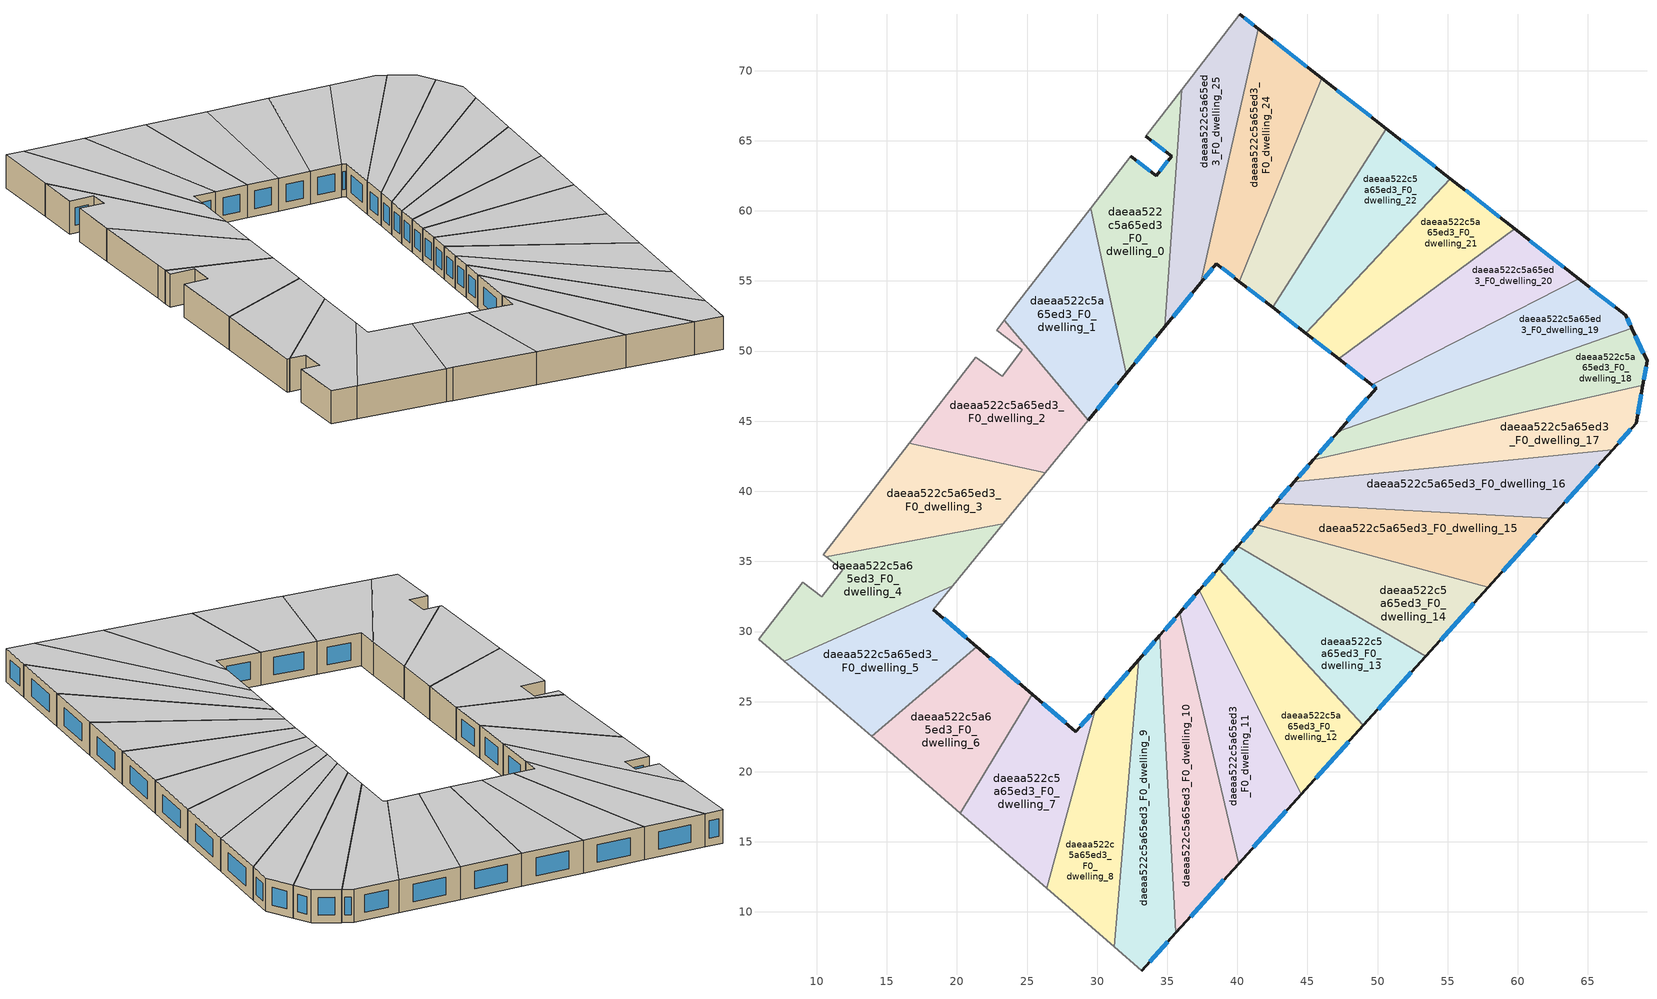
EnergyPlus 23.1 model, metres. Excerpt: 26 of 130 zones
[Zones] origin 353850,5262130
daeaa522c5a65ed3_F0_dwelling_0
 floor ground (EU_floor_Construction): 36.03,68.64 34.81,51.72 32.07,48.37 29.53,60.2 32.38,63.91 34.22,62.5 35.31,63.91 33.47,65.32 z0
 wall outside (EU_wall_Construction): 33.47,65.32 35.31,63.91 34.22,62.5 32.38,63.91 / 32.07,48.37 34.81,51.72 z0:3
 wall adiabatic (EU_wall_Construction): 36.03,68.64 33.47,65.32 / 32.38,63.91 29.53,60.2 z0:3
 wall to daeaa522c5a65ed3_F0_dwelling_25 (EU_wall_Construction): 34.81,51.72 36.03,68.64 z0:3
 wall to daeaa522c5a65ed3_F0_dwelling_1 (EU_wall_Construction): 29.53,60.2 32.07,48.37 z0:3
 window (EU_Window_Construction): 35.05,63.58 34.48,62.84 / 33.9,64.99 34.87,64.24 / 32.71,49.16 34.17,50.94 / 33.79,62.83 32.81,63.58 z0.7:2.3
 ceiling to daeaa522c5a65ed3_F1_dwelling_0 (EU_floor_Construction): 34.81,51.72 36.03,68.64 33.46,65.32 35.31,63.91 34.22,62.5 32.38,63.91 29.53,60.2 32.07,48.37 z3
daeaa522c5a65ed3_F0_dwelling_1
 floor ground (EU_floor_Construction): 29.53,60.2 32.07,48.37 29.37,45.07 23.36,52.2 24.12,53.18 z0
 wall outside (EU_wall_Construction): 29.37,45.07 32.07,48.37 z0:3
 wall adiabatic (EU_wall_Construction): 29.53,60.2 24.12,53.18 23.36,52.2 z0:3
 wall to daeaa522c5a65ed3_F0_dwelling_2 (EU_wall_Construction): 23.36,52.2 29.37,45.07 z0:3
 window (EU_Window_Construction): 30,45.85 31.44,47.6 z0.7:2.3
 ceiling to daeaa522c5a65ed3_F1_dwelling_1 (EU_floor_Construction): 29.37,45.07 32.07,48.37 29.53,60.2 24.12,53.18 23.36,52.2 z3
daeaa522c5a65ed3_F0_dwelling_10
 floor ground (EU_floor_Construction): 35.89,31.34 40.08,13.44 35.62,8.5 34.48,29.72 z0
 wall outside (EU_wall_Construction): 35.89,31.34 34.48,29.72 / 35.62,8.5 40.08,13.44 z0:3
 wall to daeaa522c5a65ed3_F0_dwelling_11 (EU_wall_Construction): 40.08,13.44 35.89,31.34 z0:3
 wall to daeaa522c5a65ed3_F0_dwelling_9 (EU_wall_Construction): 34.48,29.72 35.62,8.5 z0:3
 window (EU_Window_Construction): 35.56,30.96 34.81,30.1 / 36.67,9.66 39.03,12.28 z0.7:2.3
 ceiling to daeaa522c5a65ed3_F1_dwelling_10 (EU_floor_Construction): 35.62,8.5 40.08,13.44 35.89,31.34 34.48,29.72 z3
daeaa522c5a65ed3_F0_dwelling_11
 floor ground (EU_floor_Construction): 37.29,32.94 44.54,18.38 40.08,13.44 35.89,31.34 z0
 wall outside (EU_wall_Construction): 37.29,32.94 35.89,31.34 / 40.08,13.44 44.54,18.38 z0:3
 wall to daeaa522c5a65ed3_F0_dwelling_12 (EU_wall_Construction): 44.54,18.38 37.29,32.94 z0:3
 window (EU_Window_Construction): 36.96,32.56 36.22,31.71 / 41.13,14.6 43.49,17.22 z0.7:2.3
 ceiling to daeaa522c5a65ed3_F1_dwelling_11 (EU_floor_Construction): 40.08,13.44 44.54,18.38 37.29,32.94 35.89,31.34 z3
daeaa522c5a65ed3_F0_dwelling_12
 floor ground (EU_floor_Construction): 38.67,34.52 48.99,23.31 44.54,18.38 37.29,32.94 z0
 wall outside (EU_wall_Construction): 38.67,34.52 37.29,32.94 / 44.54,18.38 48.99,23.31 z0:3
 wall to daeaa522c5a65ed3_F0_dwelling_13 (EU_wall_Construction): 49,23.31 38.67,34.52 z0:3
 window (EU_Window_Construction): 38.35,34.15 37.61,33.31 / 45.59,19.54 47.95,22.15 z0.7:2.3
 ceiling to daeaa522c5a65ed3_F1_dwelling_12 (EU_floor_Construction): 44.54,18.38 48.99,23.31 38.67,34.52 37.29,32.94 z3
daeaa522c5a65ed3_F0_dwelling_13
 floor ground (EU_floor_Construction): 53.45,28.24 48.99,23.31 38.67,34.52 40.04,36.08 z0
 wall outside (EU_wall_Construction): 40.04,36.08 38.67,34.52 / 48.99,23.31 53.45,28.24 z0:3
 wall to daeaa522c5a65ed3_F0_dwelling_14 (EU_wall_Construction): 53.45,28.24 40.04,36.08 z0:3
 window (EU_Window_Construction): 39.72,35.71 38.99,34.88 / 50.04,24.47 52.4,27.08 z0.7:2.3
 ceiling to daeaa522c5a65ed3_F1_dwelling_13 (EU_floor_Construction): 48.99,23.31 53.45,28.24 40.04,36.08 38.67,34.52 z3
daeaa522c5a65ed3_F0_dwelling_14
 floor ground (EU_floor_Construction): 57.89,33.15 53.45,28.24 40.04,36.08 41.39,37.63 z0
 wall outside (EU_wall_Construction): 41.39,37.63 40.04,36.08 / 53.45,28.24 57.89,33.15 z0:3
 wall to daeaa522c5a65ed3_F0_dwelling_15 (EU_wall_Construction): 57.89,33.15 41.39,37.63 z0:3
 window (EU_Window_Construction): 41.07,37.26 40.35,36.44 / 54.49,29.39 56.85,32 z0.7:2.3
 ceiling to daeaa522c5a65ed3_F1_dwelling_14 (EU_floor_Construction): 53.45,28.24 57.89,33.15 41.39,37.63 40.04,36.08 z3
daeaa522c5a65ed3_F0_dwelling_15
 floor ground (EU_floor_Construction): 62.33,38.07 57.89,33.15 41.39,37.63 42.72,39.16 z0
 wall outside (EU_wall_Construction): 42.72,39.16 41.39,37.63 / 57.89,33.15 62.33,38.07 z0:3
 wall to daeaa522c5a65ed3_F0_dwelling_16 (EU_wall_Construction): 62.33,38.07 42.72,39.16 z0:3
 window (EU_Window_Construction): 42.41,38.8 41.7,37.99 / 58.93,34.31 61.29,36.92 z0.7:2.3
 ceiling to daeaa522c5a65ed3_F1_dwelling_15 (EU_floor_Construction): 57.89,33.15 62.33,38.07 42.72,39.16 41.39,37.63 z3
daeaa522c5a65ed3_F0_dwelling_16
 floor ground (EU_floor_Construction): 66.77,42.98 62.33,38.07 42.72,39.16 44.05,40.67 z0
 wall outside (EU_wall_Construction): 44.05,40.67 42.72,39.16 / 62.33,38.07 66.77,42.98 z0:3
 wall to daeaa522c5a65ed3_F0_dwelling_17 (EU_wall_Construction): 66.77,42.98 44.05,40.67 z0:3
 window (EU_Window_Construction): 43.74,40.32 43.04,39.51 / 63.37,39.22 65.73,41.83 z0.7:2.3
 ceiling to daeaa522c5a65ed3_F1_dwelling_16 (EU_floor_Construction): 62.33,38.07 66.77,42.98 44.05,40.67 42.72,39.16 z3
daeaa522c5a65ed3_F0_dwelling_17
 floor ground (EU_floor_Construction): 68.92,47.56 68.46,44.86 66.77,42.98 44.05,40.67 45.42,42.24 z0
 wall outside (EU_wall_Construction): 45.42,42.24 44.05,40.67 / 66.77,42.98 68.46,44.86 68.92,47.56 z0:3
 wall to daeaa522c5a65ed3_F0_dwelling_18 (EU_wall_Construction): 68.92,47.56 45.42,42.24 z0:3
 window (EU_Window_Construction): 45.1,41.87 44.37,41.04 / 68.57,45.49 68.81,46.93 / 67.17,43.42 68.07,44.42 z0.7:2.3
 ceiling to daeaa522c5a65ed3_F1_dwelling_17 (EU_floor_Construction): 66.77,42.98 68.46,44.86 68.92,47.56 45.42,42.24 44.05,40.67 z3
daeaa522c5a65ed3_F0_dwelling_18
 floor ground (EU_floor_Construction): 68.12,51.63 69.22,49.31 68.92,47.56 45.42,42.24 47.22,44.3 z0
 wall outside (EU_wall_Construction): 47.22,44.3 45.42,42.24 / 68.92,47.56 69.22,49.31 68.12,51.63 z0:3
 wall to daeaa522c5a65ed3_F0_dwelling_19 (EU_wall_Construction): 68.12,51.63 47.22,44.3 z0:3
 window (EU_Window_Construction): 46.8,43.82 45.84,42.72 / 68.96,49.86 68.38,51.09 / 68.99,47.97 69.15,48.9 z0.7:2.3
 ceiling to daeaa522c5a65ed3_F1_dwelling_18 (EU_floor_Construction): 68.92,47.56 69.22,49.31 68.12,51.63 47.22,44.3 45.42,42.24 z3
daeaa522c5a65ed3_F0_dwelling_19
 floor ground (EU_floor_Construction): 67.69,52.55 68.12,51.63 47.22,44.3 49.89,47.36 49.57,47.61 64.37,55.14 z0
 wall outside (EU_wall_Construction): 49.57,47.61 49.89,47.36 47.22,44.3 / 68.12,51.63 67.69,52.55 64.37,55.14 z0:3
 wall to daeaa522c5a65ed3_F0_dwelling_20 (EU_wall_Construction): 64.37,55.15 49.57,47.61 z0:3
 window (EU_Window_Construction): 49.26,46.64 47.85,45.02 / 49.65,47.55 49.82,47.42 / 66.91,53.16 65.15,54.54 / 68.02,51.85 67.79,52.34 z0.7:2.3
 ceiling to daeaa522c5a65ed3_F1_dwelling_19 (EU_floor_Construction): 68.12,51.63 67.69,52.55 64.37,55.14 49.57,47.61 49.89,47.36 47.22,44.3 z3
daeaa522c5a65ed3_F0_dwelling_2
 floor ground (EU_floor_Construction): 24.67,50.1 22.83,51.5 23.36,52.2 29.37,45.07 26.29,41.32 16.61,43.43 21.35,49.57 23.23,48.21 z0
 wall adiabatic (EU_wall_Construction): 23.36,52.2 22.83,51.5 24.67,50.1 23.23,48.21 21.35,49.57 16.61,43.43 / 26.29,41.32 29.37,45.07 z0:3
 wall to daeaa522c5a65ed3_F0_dwelling_3 (EU_wall_Construction): 16.61,43.43 26.29,41.32 z0:3
 ceiling to daeaa522c5a65ed3_F1_dwelling_2 (EU_floor_Construction): 26.29,41.32 29.37,45.07 23.36,52.2 22.83,51.5 24.67,50.1 23.23,48.21 21.35,49.57 16.61,43.43 z3
daeaa522c5a65ed3_F0_dwelling_20
 floor ground (EU_floor_Construction): 64.37,55.14 49.57,47.61 47.22,49.44 59.78,58.72 z0
 wall outside (EU_wall_Construction): 47.22,49.44 49.57,47.61 / 64.37,55.14 59.78,58.72 z0:3
 wall to daeaa522c5a65ed3_F0_dwelling_21 (EU_wall_Construction): 59.78,58.72 47.22,49.44 z0:3
 window (EU_Window_Construction): 47.77,49.01 49.02,48.04 / 63.29,55.98 60.86,57.88 z0.7:2.3
 ceiling to daeaa522c5a65ed3_F1_dwelling_20 (EU_floor_Construction): 64.37,55.14 59.78,58.72 47.22,49.44 49.57,47.61 z3
daeaa522c5a65ed3_F0_dwelling_21
 floor ground (EU_floor_Construction): 59.78,58.72 47.22,49.44 44.86,51.28 55.2,62.3 z0
 wall outside (EU_wall_Construction): 44.86,51.28 47.22,49.44 / 59.78,58.72 55.2,62.3 z0:3
 wall to daeaa522c5a65ed3_F0_dwelling_22 (EU_wall_Construction): 55.19,62.3 44.86,51.28 z0:3
 window (EU_Window_Construction): 45.41,50.85 46.66,49.87 / 58.7,59.56 56.27,61.46 z0.7:2.3
 ceiling to daeaa522c5a65ed3_F1_dwelling_21 (EU_floor_Construction): 59.78,58.72 55.19,62.3 44.86,51.28 47.22,49.44 z3
daeaa522c5a65ed3_F0_dwelling_22
 floor ground (EU_floor_Construction): 55.2,62.3 44.86,51.28 42.51,53.12 50.61,65.87 z0
 wall outside (EU_wall_Construction): 42.51,53.12 44.86,51.28 / 55.2,62.3 50.61,65.87 z0:3
 wall to daeaa522c5a65ed3_F0_dwelling_23 (EU_wall_Construction): 50.61,65.87 42.51,53.12 z0:3
 window (EU_Window_Construction): 43.06,52.69 44.31,51.71 / 54.12,63.14 51.69,65.03 z0.7:2.3
 ceiling to daeaa522c5a65ed3_F1_dwelling_22 (EU_floor_Construction): 44.86,51.28 55.19,62.3 50.61,65.87 42.51,53.12 z3
daeaa522c5a65ed3_F0_dwelling_23
 floor ground (EU_floor_Construction): 50.61,65.87 42.51,53.12 40.15,54.96 46.02,69.45 z0
 wall outside (EU_wall_Construction): 40.15,54.96 42.51,53.12 / 50.61,65.87 46.02,69.45 z0:3
 wall to daeaa522c5a65ed3_F0_dwelling_24 (EU_wall_Construction): 46.02,69.45 40.15,54.96 z0:3
 window (EU_Window_Construction): 40.7,54.52 41.95,53.55 / 49.53,66.71 47.1,68.61 z0.7:2.3
 ceiling to daeaa522c5a65ed3_F1_dwelling_23 (EU_floor_Construction): 42.51,53.12 50.61,65.87 46.02,69.45 40.15,54.96 z3
daeaa522c5a65ed3_F0_dwelling_24
 floor ground (EU_floor_Construction): 46.02,69.45 40.15,54.96 38.51,56.24 37.39,54.88 41.49,72.99 z0
 wall outside (EU_wall_Construction): 37.39,54.88 38.51,56.24 40.15,54.96 / 46.02,69.45 41.49,72.99 z0:3
 wall to daeaa522c5a65ed3_F0_dwelling_25 (EU_wall_Construction): 41.49,72.99 37.39,54.88 z0:3
 window (EU_Window_Construction): 38.89,55.94 39.76,55.26 / 37.66,55.2 38.24,55.92 / 44.96,70.28 42.55,72.16 z0.7:2.3
 ceiling to daeaa522c5a65ed3_F1_dwelling_24 (EU_floor_Construction): 40.15,54.96 46.02,69.45 41.49,72.99 37.39,54.88 38.51,56.24 z3
daeaa522c5a65ed3_F0_dwelling_25
 floor ground (EU_floor_Construction): 41.49,72.99 37.39,54.88 34.81,51.72 36.03,68.64 40.16,74.02 z0
 wall outside (EU_wall_Construction): 34.81,51.72 37.39,54.88 / 41.49,72.99 40.16,74.02 z0:3
 wall adiabatic (EU_wall_Construction): 40.16,74.02 36.03,68.64 z0:3
 window (EU_Window_Construction): 35.42,52.47 36.79,54.14 / 41.18,73.23 40.47,73.78 z0.7:2.3
 ceiling to daeaa522c5a65ed3_F1_dwelling_25 (EU_floor_Construction): 37.39,54.88 41.49,72.99 40.16,74.02 36.03,68.64 34.81,51.72 z3
daeaa522c5a65ed3_F0_dwelling_3
 floor ground (EU_floor_Construction): 26.29,41.32 23.31,37.67 10.66,35.33 10.48,35.46 16.61,43.43 z0
 wall adiabatic (EU_wall_Construction): 23.31,37.67 26.29,41.32 / 16.61,43.43 10.48,35.46 10.66,35.33 z0:3
 wall to daeaa522c5a65ed3_F0_dwelling_4 (EU_wall_Construction): 10.66,35.33 23.31,37.67 z0:3
 ceiling to daeaa522c5a65ed3_F1_dwelling_3 (EU_floor_Construction): 23.31,37.67 26.29,41.32 16.61,43.43 10.48,35.46 10.66,35.33 z3
daeaa522c5a65ed3_F0_dwelling_4
 floor ground (EU_floor_Construction): 23.31,37.67 19.71,33.26 7.68,27.87 5.85,29.44 8.98,33.52 10.36,32.47 11.86,34.41 10.66,35.33 z0
 wall adiabatic (EU_wall_Construction): 10.66,35.33 11.86,34.41 10.36,32.47 8.98,33.52 5.85,29.44 7.68,27.87 / 19.71,33.26 23.31,37.67 z0:3
 wall to daeaa522c5a65ed3_F0_dwelling_5 (EU_wall_Construction): 7.68,27.87 19.71,33.26 z0:3
 ceiling to daeaa522c5a65ed3_F1_dwelling_4 (EU_floor_Construction): 19.71,33.26 23.31,37.67 10.66,35.33 11.86,34.41 10.36,32.47 8.98,33.52 5.85,29.44 7.68,27.87 z3
daeaa522c5a65ed3_F0_dwelling_5
 floor ground (EU_floor_Construction): 19.71,33.26 18.32,31.57 21.4,28.92 13.92,22.53 7.68,27.87 z0
 wall outside (EU_wall_Construction): 21.4,28.92 18.32,31.57 z0:3
 wall adiabatic (EU_wall_Construction): 18.32,31.57 19.71,33.26 / 7.68,27.87 13.92,22.53 z0:3
 wall to daeaa522c5a65ed3_F0_dwelling_6 (EU_wall_Construction): 13.92,22.53 21.4,28.92 z0:3
 window (EU_Window_Construction): 20.68,29.54 19.04,30.95 z0.7:2.3
 ceiling to daeaa522c5a65ed3_F1_dwelling_5 (EU_floor_Construction): 21.4,28.92 18.32,31.57 19.71,33.26 7.68,27.87 13.92,22.53 z3
daeaa522c5a65ed3_F0_dwelling_6
 floor ground (EU_floor_Construction): 25.37,25.53 20.23,17.05 14.39,22.12 13.92,22.53 21.4,28.92 z0
 wall outside (EU_wall_Construction): 25.37,25.53 21.4,28.92 z0:3
 wall adiabatic (EU_wall_Construction): 13.92,22.53 14.39,22.12 20.23,17.05 z0:3
 wall to daeaa522c5a65ed3_F0_dwelling_7 (EU_wall_Construction): 20.23,17.05 25.37,25.53 z0:3
 window (EU_Window_Construction): 24.44,26.32 22.34,28.13 z0.7:2.3
 ceiling to daeaa522c5a65ed3_F1_dwelling_6 (EU_floor_Construction): 20.23,17.05 25.37,25.53 21.4,28.92 13.92,22.53 14.39,22.12 z3
daeaa522c5a65ed3_F0_dwelling_7
 floor ground (EU_floor_Construction): 29.85,24.42 26.42,11.68 20.23,17.05 25.37,25.53 28.49,22.86 z0
 wall outside (EU_wall_Construction): 29.85,24.42 28.49,22.86 25.37,25.53 z0:3
 wall adiabatic (EU_wall_Construction): 20.23,17.05 26.42,11.68 z0:3
 wall to daeaa522c5a65ed3_F0_dwelling_8 (EU_wall_Construction): 26.42,11.68 29.85,24.42 z0:3
 window (EU_Window_Construction): 27.76,23.49 26.1,24.9 / 29.53,24.06 28.81,23.23 z0.7:2.3
 ceiling to daeaa522c5a65ed3_F1_dwelling_7 (EU_floor_Construction): 26.42,11.68 29.85,24.42 28.49,22.86 25.37,25.53 20.23,17.05 z3
daeaa522c5a65ed3_F0_dwelling_8
 floor ground (EU_floor_Construction): 32.95,27.97 31.21,7.53 26.42,11.68 29.85,24.42 z0
 wall outside (EU_wall_Construction): 32.95,27.97 29.85,24.42 z0:3
 wall adiabatic (EU_wall_Construction): 26.42,11.68 31.21,7.53 z0:3
 wall to daeaa522c5a65ed3_F0_dwelling_9 (EU_wall_Construction): 31.2,7.53 32.95,27.97 z0:3
 window (EU_Window_Construction): 32.22,27.14 30.58,25.26 z0.7:2.3
 ceiling to daeaa522c5a65ed3_F1_dwelling_8 (EU_floor_Construction): 31.2,7.53 32.95,27.97 29.85,24.42 26.42,11.68 z3
daeaa522c5a65ed3_F0_dwelling_9
 floor ground (EU_floor_Construction): 34.48,29.72 35.62,8.5 33.18,5.81 31.21,7.53 32.95,27.97 z0
 wall outside (EU_wall_Construction): 34.48,29.72 32.95,27.97 / 33.18,5.81 35.62,8.5 z0:3
 wall adiabatic (EU_wall_Construction): 31.21,7.53 33.18,5.81 z0:3
 window (EU_Window_Construction): 34.12,29.31 33.31,28.38 / 33.76,6.44 35.05,7.87 z0.7:2.3
 ceiling to daeaa522c5a65ed3_F1_dwelling_9 (EU_floor_Construction): 33.18,5.81 35.62,8.5 34.48,29.72 32.95,27.97 31.2,7.53 z3
[Building]
EU S2 Campaign: North Axis=0; Terrain=City; Solar Distribution=FullExterior
[Site:Location]
Budapest.Ferenc.Liszt.Intl.AP: Latitude=47.437; Longitude=19.256; Time Zone=1; Elevation=185
[SizingPeriod:WeatherFileDays]
AnnualSizingPeriod: Begin Month=1; Begin Day of Month=1; End Month=12; End Day of Month=31; Day of Week for Start Day=Monday; Use Weather File Daylight Saving Period=No; Use Weather File Rain and Snow Indicators=No
[MATERIAL]
EU_InternalMass_Material: Roughness=MediumRough; Thickness=0.1; Conductivity=1; Density=1800; Specific Heat=900; Thermal Absorptance=0.9; Solar Absorptance=0.7; Visible Absorptance=0.7
[MATERIAL:NOMASS] Roughness=MediumRough; Thermal Absorptance=0.9; Solar Absorptance=0.7; Visible Absorptance=0.7
Name | Thermal Resistance
EU_wall_NoMass | 0.832559
EU_floor_NoMass | 0.872794
[WINDOWMATERIAL:SIMPLEGLAZINGSYSTEM]
EU_Window_SimpleGlazing: UFactor=2.79869; Solar Heat Gain Coefficient=0.75; Visible Transmittance=0.75
[CONSTRUCTION]
EU_wall_Construction: EU_wall_NoMass
EU_floor_Construction: EU_floor_NoMass
EU_Window_Construction: EU_Window_SimpleGlazing
EU_InternalMass_Construction: EU_InternalMass_Material
[ZONE] Type=1; Multiplier=1; Ceiling Height=autocalculate; Floor Area=autocalculate; Part of Total Floor Area=Yes
Name | Volume
daeaa522c5a65ed3_F0_dwelling_0 | 198.63
daeaa522c5a65ed3_F0_dwelling_1 | 198.627
daeaa522c5a65ed3_F0_dwelling_10 | 198.649
daeaa522c5a65ed3_F0_dwelling_11 | 198.647
daeaa522c5a65ed3_F0_dwelling_12 | 198.587
daeaa522c5a65ed3_F0_dwelling_13; daeaa522c5a65ed3_F0_dwelling_21 | 198.648
daeaa522c5a65ed3_F0_dwelling_14; daeaa522c5a65ed3_F0_dwelling_20 | 198.599
daeaa522c5a65ed3_F0_dwelling_15; daeaa522c5a65ed3_F0_dwelling_19 | 198.658
daeaa522c5a65ed3_F0_dwelling_16 | 198.638
daeaa522c5a65ed3_F0_dwelling_17 | 198.617
daeaa522c5a65ed3_F0_dwelling_18 | 198.574
daeaa522c5a65ed3_F0_dwelling_2 | 198.64
daeaa522c5a65ed3_F0_dwelling_22; daeaa522c5a65ed3_F0_dwelling_3 | 198.625
daeaa522c5a65ed3_F0_dwelling_23 | 198.637
daeaa522c5a65ed3_F0_dwelling_24 | 198.612
daeaa522c5a65ed3_F0_dwelling_25 | 198.631
daeaa522c5a65ed3_F0_dwelling_4 | 198.619
daeaa522c5a65ed3_F0_dwelling_5 | 198.61
daeaa522c5a65ed3_F0_dwelling_6 | 198.651
daeaa522c5a65ed3_F0_dwelling_7 | 198.633
daeaa522c5a65ed3_F0_dwelling_8 | 198.594
daeaa522c5a65ed3_F0_dwelling_9 | 198.642
[INTERNALMASS] Construction=EU_InternalMass_Construction
Name | Zone or ZoneList | Surface Area
daeaa522c5a65ed3_F0_dwelling_0_EU_InternalMass | daeaa522c5a65ed3_F0_dwelling_0 | 66.21
daeaa522c5a65ed3_F0_dwelling_1_EU_InternalMass | daeaa522c5a65ed3_F0_dwelling_1 | 66.2088
daeaa522c5a65ed3_F0_dwelling_2_EU_InternalMass | daeaa522c5a65ed3_F0_dwelling_2 | 66.2136
daeaa522c5a65ed3_F0_dwelling_3_EU_InternalMass | daeaa522c5a65ed3_F0_dwelling_3 | 66.2084
daeaa522c5a65ed3_F0_dwelling_4_EU_InternalMass | daeaa522c5a65ed3_F0_dwelling_4 | 66.2063
daeaa522c5a65ed3_F0_dwelling_5_EU_InternalMass | daeaa522c5a65ed3_F0_dwelling_5 | 66.2033
daeaa522c5a65ed3_F0_dwelling_6_EU_InternalMass | daeaa522c5a65ed3_F0_dwelling_6 | 66.217
daeaa522c5a65ed3_F0_dwelling_7_EU_InternalMass | daeaa522c5a65ed3_F0_dwelling_7 | 66.2109
daeaa522c5a65ed3_F0_dwelling_8_EU_InternalMass | daeaa522c5a65ed3_F0_dwelling_8 | 66.1977
daeaa522c5a65ed3_F0_dwelling_9_EU_InternalMass | daeaa522c5a65ed3_F0_dwelling_9 | 66.2141
daeaa522c5a65ed3_F0_dwelling_10_EU_InternalMass | daeaa522c5a65ed3_F0_dwelling_10 | 66.2162
daeaa522c5a65ed3_F0_dwelling_11_EU_InternalMass | daeaa522c5a65ed3_F0_dwelling_11 | 66.2157
daeaa522c5a65ed3_F0_dwelling_12_EU_InternalMass | daeaa522c5a65ed3_F0_dwelling_12 | 66.1957
daeaa522c5a65ed3_F0_dwelling_13_EU_InternalMass | daeaa522c5a65ed3_F0_dwelling_13 | 66.2161
daeaa522c5a65ed3_F0_dwelling_14_EU_InternalMass | daeaa522c5a65ed3_F0_dwelling_14 | 66.1997
daeaa522c5a65ed3_F0_dwelling_15_EU_InternalMass | daeaa522c5a65ed3_F0_dwelling_15 | 66.2193
daeaa522c5a65ed3_F0_dwelling_16_EU_InternalMass | daeaa522c5a65ed3_F0_dwelling_16 | 66.2127
daeaa522c5a65ed3_F0_dwelling_17_EU_InternalMass | daeaa522c5a65ed3_F0_dwelling_17 | 66.2057
daeaa522c5a65ed3_F0_dwelling_18_EU_InternalMass | daeaa522c5a65ed3_F0_dwelling_18 | 66.1912
daeaa522c5a65ed3_F0_dwelling_19_EU_InternalMass | daeaa522c5a65ed3_F0_dwelling_19 | 66.2195
daeaa522c5a65ed3_F0_dwelling_20_EU_InternalMass | daeaa522c5a65ed3_F0_dwelling_20 | 66.1997
daeaa522c5a65ed3_F0_dwelling_21_EU_InternalMass | daeaa522c5a65ed3_F0_dwelling_21 | 66.2162
daeaa522c5a65ed3_F0_dwelling_22_EU_InternalMass | daeaa522c5a65ed3_F0_dwelling_22 | 66.2083
daeaa522c5a65ed3_F0_dwelling_23_EU_InternalMass | daeaa522c5a65ed3_F0_dwelling_23 | 66.2124
daeaa522c5a65ed3_F0_dwelling_24_EU_InternalMass | daeaa522c5a65ed3_F0_dwelling_24 | 66.2039
daeaa522c5a65ed3_F0_dwelling_25_EU_InternalMass | daeaa522c5a65ed3_F0_dwelling_25 | 66.2102
[OTHEREQUIPMENT] Fuel Type=Electricity; Design Level Calculation Method=Watts/Area; Power per Zone Floor Area=1; Fraction Latent=0; Fraction Radiant=0; Fraction Lost=0; Carbon Dioxide Generation Rate=0; EndUse Subcategory=EU_Step8_InternalGains
Name | Zone or ZoneList or Space or SpaceList | Schedule
EU_Step8_InternalGain_daeaa522c5a65ed3_F0_dwelling_0_f000 | daeaa522c5a65ed3_F0_dwelling_0 | EU_Step8_GainSchedule_daeaa522c5a65ed3_F0_dwelling_0_f000
EU_Step8_InternalGain_daeaa522c5a65ed3_F0_dwelling_1_f000 | daeaa522c5a65ed3_F0_dwelling_1 | EU_Step8_GainSchedule_daeaa522c5a65ed3_F0_dwelling_1_f000
EU_Step8_InternalGain_daeaa522c5a65ed3_F0_dwelling_2_f000 | daeaa522c5a65ed3_F0_dwelling_2 | EU_Step8_GainSchedule_daeaa522c5a65ed3_F0_dwelling_2_f000
EU_Step8_InternalGain_daeaa522c5a65ed3_F0_dwelling_3_f000 | daeaa522c5a65ed3_F0_dwelling_3 | EU_Step8_GainSchedule_daeaa522c5a65ed3_F0_dwelling_3_f000
EU_Step8_InternalGain_daeaa522c5a65ed3_F0_dwelling_4_f000 | daeaa522c5a65ed3_F0_dwelling_4 | EU_Step8_GainSchedule_daeaa522c5a65ed3_F0_dwelling_4_f000
EU_Step8_InternalGain_daeaa522c5a65ed3_F0_dwelling_5_f000 | daeaa522c5a65ed3_F0_dwelling_5 | EU_Step8_GainSchedule_daeaa522c5a65ed3_F0_dwelling_5_f000
EU_Step8_InternalGain_daeaa522c5a65ed3_F0_dwelling_6_f000 | daeaa522c5a65ed3_F0_dwelling_6 | EU_Step8_GainSchedule_daeaa522c5a65ed3_F0_dwelling_6_f000
EU_Step8_InternalGain_daeaa522c5a65ed3_F0_dwelling_7_f000 | daeaa522c5a65ed3_F0_dwelling_7 | EU_Step8_GainSchedule_daeaa522c5a65ed3_F0_dwelling_7_f000
EU_Step8_InternalGain_daeaa522c5a65ed3_F0_dwelling_8_f000 | daeaa522c5a65ed3_F0_dwelling_8 | EU_Step8_GainSchedule_daeaa522c5a65ed3_F0_dwelling_8_f000
EU_Step8_InternalGain_daeaa522c5a65ed3_F0_dwelling_9_f000 | daeaa522c5a65ed3_F0_dwelling_9 | EU_Step8_GainSchedule_daeaa522c5a65ed3_F0_dwelling_9_f000
EU_Step8_InternalGain_daeaa522c5a65ed3_F0_dwelling_10_f000 | daeaa522c5a65ed3_F0_dwelling_10 | EU_Step8_GainSchedule_daeaa522c5a65ed3_F0_dwelling_10_f000
EU_Step8_InternalGain_daeaa522c5a65ed3_F0_dwelling_11_f000 | daeaa522c5a65ed3_F0_dwelling_11 | EU_Step8_GainSchedule_daeaa522c5a65ed3_F0_dwelling_11_f000
EU_Step8_InternalGain_daeaa522c5a65ed3_F0_dwelling_12_f000 | daeaa522c5a65ed3_F0_dwelling_12 | EU_Step8_GainSchedule_daeaa522c5a65ed3_F0_dwelling_12_f000
EU_Step8_InternalGain_daeaa522c5a65ed3_F0_dwelling_13_f000 | daeaa522c5a65ed3_F0_dwelling_13 | EU_Step8_GainSchedule_daeaa522c5a65ed3_F0_dwelling_13_f000
EU_Step8_InternalGain_daeaa522c5a65ed3_F0_dwelling_14_f000 | daeaa522c5a65ed3_F0_dwelling_14 | EU_Step8_GainSchedule_daeaa522c5a65ed3_F0_dwelling_14_f000
EU_Step8_InternalGain_daeaa522c5a65ed3_F0_dwelling_15_f000 | daeaa522c5a65ed3_F0_dwelling_15 | EU_Step8_GainSchedule_daeaa522c5a65ed3_F0_dwelling_15_f000
EU_Step8_InternalGain_daeaa522c5a65ed3_F0_dwelling_16_f000 | daeaa522c5a65ed3_F0_dwelling_16 | EU_Step8_GainSchedule_daeaa522c5a65ed3_F0_dwelling_16_f000
EU_Step8_InternalGain_daeaa522c5a65ed3_F0_dwelling_17_f000 | daeaa522c5a65ed3_F0_dwelling_17 | EU_Step8_GainSchedule_daeaa522c5a65ed3_F0_dwelling_17_f000
EU_Step8_InternalGain_daeaa522c5a65ed3_F0_dwelling_18_f000 | daeaa522c5a65ed3_F0_dwelling_18 | EU_Step8_GainSchedule_daeaa522c5a65ed3_F0_dwelling_18_f000
EU_Step8_InternalGain_daeaa522c5a65ed3_F0_dwelling_19_f000 | daeaa522c5a65ed3_F0_dwelling_19 | EU_Step8_GainSchedule_daeaa522c5a65ed3_F0_dwelling_19_f000
EU_Step8_InternalGain_daeaa522c5a65ed3_F0_dwelling_20_f000 | daeaa522c5a65ed3_F0_dwelling_20 | EU_Step8_GainSchedule_daeaa522c5a65ed3_F0_dwelling_20_f000
EU_Step8_InternalGain_daeaa522c5a65ed3_F0_dwelling_21_f000 | daeaa522c5a65ed3_F0_dwelling_21 | EU_Step8_GainSchedule_daeaa522c5a65ed3_F0_dwelling_21_f000
EU_Step8_InternalGain_daeaa522c5a65ed3_F0_dwelling_22_f000 | daeaa522c5a65ed3_F0_dwelling_22 | EU_Step8_GainSchedule_daeaa522c5a65ed3_F0_dwelling_22_f000
EU_Step8_InternalGain_daeaa522c5a65ed3_F0_dwelling_23_f000 | daeaa522c5a65ed3_F0_dwelling_23 | EU_Step8_GainSchedule_daeaa522c5a65ed3_F0_dwelling_23_f000
EU_Step8_InternalGain_daeaa522c5a65ed3_F0_dwelling_24_f000 | daeaa522c5a65ed3_F0_dwelling_24 | EU_Step8_GainSchedule_daeaa522c5a65ed3_F0_dwelling_24_f000
EU_Step8_InternalGain_daeaa522c5a65ed3_F0_dwelling_25_f000 | daeaa522c5a65ed3_F0_dwelling_25 | EU_Step8_GainSchedule_daeaa522c5a65ed3_F0_dwelling_25_f000
[ZONEVENTILATION:DESIGNFLOWRATE] Schedule=EU_AlwaysOn; Design Flow Rate Calculation Method=AirChanges/Hour; Air Changes per Hour=0.475469; Ventilation Type=Natural; Fan Pressure Rise=0; Fan Total Efficiency=1; Constant Term Coefficient=1; Temperature Term Coefficient=0; Velocity Term Coefficient=0; Velocity Squared Term Coefficient=0; Minimum Indoor Temperature=-100; Maximum Indoor Temperature=100; Delta Temperature=-100; Minimum Outdoor Temperature=-100; Maximum Outdoor Temperature=100; Maximum Wind Speed=40
Name | Zone or ZoneList or Space or SpaceList
EU_ConstantAir_daeaa522c5a65ed3_F0_dwelling_0 | daeaa522c5a65ed3_F0_dwelling_0
EU_ConstantAir_daeaa522c5a65ed3_F0_dwelling_1 | daeaa522c5a65ed3_F0_dwelling_1
EU_ConstantAir_daeaa522c5a65ed3_F0_dwelling_2 | daeaa522c5a65ed3_F0_dwelling_2
EU_ConstantAir_daeaa522c5a65ed3_F0_dwelling_3 | daeaa522c5a65ed3_F0_dwelling_3
EU_ConstantAir_daeaa522c5a65ed3_F0_dwelling_4 | daeaa522c5a65ed3_F0_dwelling_4
EU_ConstantAir_daeaa522c5a65ed3_F0_dwelling_5 | daeaa522c5a65ed3_F0_dwelling_5
EU_ConstantAir_daeaa522c5a65ed3_F0_dwelling_6 | daeaa522c5a65ed3_F0_dwelling_6
EU_ConstantAir_daeaa522c5a65ed3_F0_dwelling_7 | daeaa522c5a65ed3_F0_dwelling_7
EU_ConstantAir_daeaa522c5a65ed3_F0_dwelling_8 | daeaa522c5a65ed3_F0_dwelling_8
EU_ConstantAir_daeaa522c5a65ed3_F0_dwelling_9 | daeaa522c5a65ed3_F0_dwelling_9
EU_ConstantAir_daeaa522c5a65ed3_F0_dwelling_10 | daeaa522c5a65ed3_F0_dwelling_10
EU_ConstantAir_daeaa522c5a65ed3_F0_dwelling_11 | daeaa522c5a65ed3_F0_dwelling_11
EU_ConstantAir_daeaa522c5a65ed3_F0_dwelling_12 | daeaa522c5a65ed3_F0_dwelling_12
EU_ConstantAir_daeaa522c5a65ed3_F0_dwelling_13 | daeaa522c5a65ed3_F0_dwelling_13
EU_ConstantAir_daeaa522c5a65ed3_F0_dwelling_14 | daeaa522c5a65ed3_F0_dwelling_14
EU_ConstantAir_daeaa522c5a65ed3_F0_dwelling_15 | daeaa522c5a65ed3_F0_dwelling_15
EU_ConstantAir_daeaa522c5a65ed3_F0_dwelling_16 | daeaa522c5a65ed3_F0_dwelling_16
EU_ConstantAir_daeaa522c5a65ed3_F0_dwelling_17 | daeaa522c5a65ed3_F0_dwelling_17
EU_ConstantAir_daeaa522c5a65ed3_F0_dwelling_18 | daeaa522c5a65ed3_F0_dwelling_18
EU_ConstantAir_daeaa522c5a65ed3_F0_dwelling_19 | daeaa522c5a65ed3_F0_dwelling_19
EU_ConstantAir_daeaa522c5a65ed3_F0_dwelling_20 | daeaa522c5a65ed3_F0_dwelling_20
EU_ConstantAir_daeaa522c5a65ed3_F0_dwelling_21 | daeaa522c5a65ed3_F0_dwelling_21
EU_ConstantAir_daeaa522c5a65ed3_F0_dwelling_22 | daeaa522c5a65ed3_F0_dwelling_22
EU_ConstantAir_daeaa522c5a65ed3_F0_dwelling_23 | daeaa522c5a65ed3_F0_dwelling_23
EU_ConstantAir_daeaa522c5a65ed3_F0_dwelling_24 | daeaa522c5a65ed3_F0_dwelling_24
EU_ConstantAir_daeaa522c5a65ed3_F0_dwelling_25 | daeaa522c5a65ed3_F0_dwelling_25
[HVACTEMPLATE:THERMOSTAT] Constant Heating Setpoint=20; Constant Cooling Setpoint=50
EU_HeatOnly_daeaa522c5a65ed3_F0_dwelling_0; EU_HeatOnly_daeaa522c5a65ed3_F0_dwelling_1; EU_HeatOnly_daeaa522c5a65ed3_F0_dwelling_2; EU_HeatOnly_daeaa522c5a65ed3_F0_dwelling_3; EU_HeatOnly_daeaa522c5a65ed3_F0_dwelling_4; EU_HeatOnly_daeaa522c5a65ed3_F0_dwelling_5; EU_HeatOnly_daeaa522c5a65ed3_F0_dwelling_6; EU_HeatOnly_daeaa522c5a65ed3_F0_dwelling_7; EU_HeatOnly_daeaa522c5a65ed3_F0_dwelling_8; EU_HeatOnly_daeaa522c5a65ed3_F0_dwelling_9; EU_HeatOnly_daeaa522c5a65ed3_F0_dwelling_10; EU_HeatOnly_daeaa522c5a65ed3_F0_dwelling_11; EU_HeatOnly_daeaa522c5a65ed3_F0_dwelling_12; EU_HeatOnly_daeaa522c5a65ed3_F0_dwelling_13; EU_HeatOnly_daeaa522c5a65ed3_F0_dwelling_14; EU_HeatOnly_daeaa522c5a65ed3_F0_dwelling_15; EU_HeatOnly_daeaa522c5a65ed3_F0_dwelling_16; EU_HeatOnly_daeaa522c5a65ed3_F0_dwelling_17; EU_HeatOnly_daeaa522c5a65ed3_F0_dwelling_18; EU_HeatOnly_daeaa522c5a65ed3_F0_dwelling_19; EU_HeatOnly_daeaa522c5a65ed3_F0_dwelling_20; EU_HeatOnly_daeaa522c5a65ed3_F0_dwelling_21; EU_HeatOnly_daeaa522c5a65ed3_F0_dwelling_22; EU_HeatOnly_daeaa522c5a65ed3_F0_dwelling_23; EU_HeatOnly_daeaa522c5a65ed3_F0_dwelling_24; EU_HeatOnly_daeaa522c5a65ed3_F0_dwelling_25; EU_HeatOnly_daeaa522c5a65ed3_F1_dwelling_0; EU_HeatOnly_daeaa522c5a65ed3_F1_dwelling_1; EU_HeatOnly_daeaa522c5a65ed3_F1_dwelling_2; EU_HeatOnly_daeaa522c5a65ed3_F1_dwelling_3; EU_HeatOnly_daeaa522c5a65ed3_F1_dwelling_4; EU_HeatOnly_daeaa522c5a65ed3_F1_dwelling_5; EU_HeatOnly_daeaa522c5a65ed3_F1_dwelling_6; EU_HeatOnly_daeaa522c5a65ed3_F1_dwelling_7; EU_HeatOnly_daeaa522c5a65ed3_F1_dwelling_8; EU_HeatOnly_daeaa522c5a65ed3_F1_dwelling_9; EU_HeatOnly_daeaa522c5a65ed3_F1_dwelling_10; EU_HeatOnly_daeaa522c5a65ed3_F1_dwelling_11; EU_HeatOnly_daeaa522c5a65ed3_F1_dwelling_12; EU_HeatOnly_daeaa522c5a65ed3_F1_dwelling_13; EU_HeatOnly_daeaa522c5a65ed3_F1_dwelling_14; EU_HeatOnly_daeaa522c5a65ed3_F1_dwelling_15; EU_HeatOnly_daeaa522c5a65ed3_F1_dwelling_16; EU_HeatOnly_daeaa522c5a65ed3_F1_dwelling_17; EU_HeatOnly_daeaa522c5a65ed3_F1_dwelling_18; EU_HeatOnly_daeaa522c5a65ed3_F1_dwelling_19; EU_HeatOnly_daeaa522c5a65ed3_F1_dwelling_20; EU_HeatOnly_daeaa522c5a65ed3_F1_dwelling_21; EU_HeatOnly_daeaa522c5a65ed3_F1_dwelling_22; EU_HeatOnly_daeaa522c5a65ed3_F1_dwelling_23; EU_HeatOnly_daeaa522c5a65ed3_F1_dwelling_24; EU_HeatOnly_daeaa522c5a65ed3_F1_dwelling_25; EU_HeatOnly_daeaa522c5a65ed3_F2_dwelling_0; EU_HeatOnly_daeaa522c5a65ed3_F2_dwelling_1; EU_HeatOnly_daeaa522c5a65ed3_F2_dwelling_2; EU_HeatOnly_daeaa522c5a65ed3_F2_dwelling_3; EU_HeatOnly_daeaa522c5a65ed3_F2_dwelling_4; EU_HeatOnly_daeaa522c5a65ed3_F2_dwelling_5; EU_HeatOnly_daeaa522c5a65ed3_F2_dwelling_6; EU_HeatOnly_daeaa522c5a65ed3_F2_dwelling_7; EU_HeatOnly_daeaa522c5a65ed3_F2_dwelling_8; EU_HeatOnly_daeaa522c5a65ed3_F2_dwelling_9; EU_HeatOnly_daeaa522c5a65ed3_F2_dwelling_10; EU_HeatOnly_daeaa522c5a65ed3_F2_dwelling_11; EU_HeatOnly_daeaa522c5a65ed3_F2_dwelling_12; EU_HeatOnly_daeaa522c5a65ed3_F2_dwelling_13; EU_HeatOnly_daeaa522c5a65ed3_F2_dwelling_14; EU_HeatOnly_daeaa522c5a65ed3_F2_dwelling_15; EU_HeatOnly_daeaa522c5a65ed3_F2_dwelling_16; EU_HeatOnly_daeaa522c5a65ed3_F2_dwelling_17; EU_HeatOnly_daeaa522c5a65ed3_F2_dwelling_18; EU_HeatOnly_daeaa522c5a65ed3_F2_dwelling_19; EU_HeatOnly_daeaa522c5a65ed3_F2_dwelling_20; EU_HeatOnly_daeaa522c5a65ed3_F2_dwelling_21; EU_HeatOnly_daeaa522c5a65ed3_F2_dwelling_22; EU_HeatOnly_daeaa522c5a65ed3_F2_dwelling_23; EU_HeatOnly_daeaa522c5a65ed3_F2_dwelling_24; EU_HeatOnly_daeaa522c5a65ed3_F2_dwelling_25; EU_HeatOnly_daeaa522c5a65ed3_F3_dwelling_0; EU_HeatOnly_daeaa522c5a65ed3_F3_dwelling_1; EU_HeatOnly_daeaa522c5a65ed3_F3_dwelling_2; EU_HeatOnly_daeaa522c5a65ed3_F3_dwelling_3; EU_HeatOnly_daeaa522c5a65ed3_F3_dwelling_4; EU_HeatOnly_daeaa522c5a65ed3_F3_dwelling_5; EU_HeatOnly_daeaa522c5a65ed3_F3_dwelling_6; EU_HeatOnly_daeaa522c5a65ed3_F3_dwelling_7; EU_HeatOnly_daeaa522c5a65ed3_F3_dwelling_8; EU_HeatOnly_daeaa522c5a65ed3_F3_dwelling_9; EU_HeatOnly_daeaa522c5a65ed3_F3_dwelling_10; EU_HeatOnly_daeaa522c5a65ed3_F3_dwelling_11; EU_HeatOnly_daeaa522c5a65ed3_F3_dwelling_12; EU_HeatOnly_daeaa522c5a65ed3_F3_dwelling_13; EU_HeatOnly_daeaa522c5a65ed3_F3_dwelling_14; EU_HeatOnly_daeaa522c5a65ed3_F3_dwelling_15; EU_HeatOnly_daeaa522c5a65ed3_F3_dwelling_16; EU_HeatOnly_daeaa522c5a65ed3_F3_dwelling_17; EU_HeatOnly_daeaa522c5a65ed3_F3_dwelling_18; EU_HeatOnly_daeaa522c5a65ed3_F3_dwelling_19; EU_HeatOnly_daeaa522c5a65ed3_F3_dwelling_20; EU_HeatOnly_daeaa522c5a65ed3_F3_dwelling_21; EU_HeatOnly_daeaa522c5a65ed3_F3_dwelling_22; EU_HeatOnly_daeaa522c5a65ed3_F3_dwelling_23; EU_HeatOnly_daeaa522c5a65ed3_F3_dwelling_24; EU_HeatOnly_daeaa522c5a65ed3_F3_dwelling_25; EU_HeatOnly_daeaa522c5a65ed3_F4_dwelling_0; EU_HeatOnly_daeaa522c5a65ed3_F4_dwelling_1; EU_HeatOnly_daeaa522c5a65ed3_F4_dwelling_2; EU_HeatOnly_daeaa522c5a65ed3_F4_dwelling_3; EU_HeatOnly_daeaa522c5a65ed3_F4_dwelling_4; EU_HeatOnly_daeaa522c5a65ed3_F4_dwelling_5; EU_HeatOnly_daeaa522c5a65ed3_F4_dwelling_6; EU_HeatOnly_daeaa522c5a65ed3_F4_dwelling_7; EU_HeatOnly_daeaa522c5a65ed3_F4_dwelling_8; EU_HeatOnly_daeaa522c5a65ed3_F4_dwelling_9; EU_HeatOnly_daeaa522c5a65ed3_F4_dwelling_10; EU_HeatOnly_daeaa522c5a65ed3_F4_dwelling_11; EU_HeatOnly_daeaa522c5a65ed3_F4_dwelling_12; EU_HeatOnly_daeaa522c5a65ed3_F4_dwelling_13; EU_HeatOnly_daeaa522c5a65ed3_F4_dwelling_14; EU_HeatOnly_daeaa522c5a65ed3_F4_dwelling_15; EU_HeatOnly_daeaa522c5a65ed3_F4_dwelling_16; EU_HeatOnly_daeaa522c5a65ed3_F4_dwelling_17; EU_HeatOnly_daeaa522c5a65ed3_F4_dwelling_18; EU_HeatOnly_daeaa522c5a65ed3_F4_dwelling_19; EU_HeatOnly_daeaa522c5a65ed3_F4_dwelling_20; EU_HeatOnly_daeaa522c5a65ed3_F4_dwelling_21; EU_HeatOnly_daeaa522c5a65ed3_F4_dwelling_22; EU_HeatOnly_daeaa522c5a65ed3_F4_dwelling_23; EU_HeatOnly_daeaa522c5a65ed3_F4_dwelling_24; EU_HeatOnly_daeaa522c5a65ed3_F4_dwelling_25
[HVACTEMPLATE:ZONE:IDEALLOADSAIRSYSTEM] System Availability Schedule=EU_AlwaysOn; Maximum Heating Supply Air Temperature=50; Minimum Cooling Supply Air Temperature=13; Maximum Heating Supply Air Humidity Ratio=0.0156; Minimum Cooling Supply Air Humidity Ratio=0.0077; Heating Limit=NoLimit; Cooling Limit=NoLimit; Heating Availability Schedule=EU_AlwaysOn; Cooling Availability Schedule=EU_CoolingOff; Dehumidification Control Type=ConstantSensibleHeatRatio; Cooling Sensible Heat Ratio=0.7; Dehumidification Setpoint=60; Humidification Control Type=None; Humidification Setpoint=30; Outdoor Air Method=None; Outdoor Air Flow Rate per Person=0.00944; Outdoor Air Flow Rate per Zone Floor Area=0; Outdoor Air Flow Rate per Zone=0; Demand Controlled Ventilation Type=None; Outdoor Air Economizer Type=NoEconomizer; Heat Recovery Type=None; Sensible Heat Recovery Effectiveness=0.7; Latent Heat Recovery Effectiveness=0.65
Name | Template Thermostat
daeaa522c5a65ed3_F0_dwelling_0 | EU_HeatOnly_daeaa522c5a65ed3_F0_dwelling_0
daeaa522c5a65ed3_F0_dwelling_1 | EU_HeatOnly_daeaa522c5a65ed3_F0_dwelling_1
daeaa522c5a65ed3_F0_dwelling_2 | EU_HeatOnly_daeaa522c5a65ed3_F0_dwelling_2
daeaa522c5a65ed3_F0_dwelling_3 | EU_HeatOnly_daeaa522c5a65ed3_F0_dwelling_3
daeaa522c5a65ed3_F0_dwelling_4 | EU_HeatOnly_daeaa522c5a65ed3_F0_dwelling_4
daeaa522c5a65ed3_F0_dwelling_5 | EU_HeatOnly_daeaa522c5a65ed3_F0_dwelling_5
daeaa522c5a65ed3_F0_dwelling_6 | EU_HeatOnly_daeaa522c5a65ed3_F0_dwelling_6
daeaa522c5a65ed3_F0_dwelling_7 | EU_HeatOnly_daeaa522c5a65ed3_F0_dwelling_7
daeaa522c5a65ed3_F0_dwelling_8 | EU_HeatOnly_daeaa522c5a65ed3_F0_dwelling_8
daeaa522c5a65ed3_F0_dwelling_9 | EU_HeatOnly_daeaa522c5a65ed3_F0_dwelling_9
daeaa522c5a65ed3_F0_dwelling_10 | EU_HeatOnly_daeaa522c5a65ed3_F0_dwelling_10
daeaa522c5a65ed3_F0_dwelling_11 | EU_HeatOnly_daeaa522c5a65ed3_F0_dwelling_11
daeaa522c5a65ed3_F0_dwelling_12 | EU_HeatOnly_daeaa522c5a65ed3_F0_dwelling_12
daeaa522c5a65ed3_F0_dwelling_13 | EU_HeatOnly_daeaa522c5a65ed3_F0_dwelling_13
daeaa522c5a65ed3_F0_dwelling_14 | EU_HeatOnly_daeaa522c5a65ed3_F0_dwelling_14
daeaa522c5a65ed3_F0_dwelling_15 | EU_HeatOnly_daeaa522c5a65ed3_F0_dwelling_15
daeaa522c5a65ed3_F0_dwelling_16 | EU_HeatOnly_daeaa522c5a65ed3_F0_dwelling_16
daeaa522c5a65ed3_F0_dwelling_17 | EU_HeatOnly_daeaa522c5a65ed3_F0_dwelling_17
daeaa522c5a65ed3_F0_dwelling_18 | EU_HeatOnly_daeaa522c5a65ed3_F0_dwelling_18
daeaa522c5a65ed3_F0_dwelling_19 | EU_HeatOnly_daeaa522c5a65ed3_F0_dwelling_19
daeaa522c5a65ed3_F0_dwelling_20 | EU_HeatOnly_daeaa522c5a65ed3_F0_dwelling_20
daeaa522c5a65ed3_F0_dwelling_21 | EU_HeatOnly_daeaa522c5a65ed3_F0_dwelling_21
daeaa522c5a65ed3_F0_dwelling_22 | EU_HeatOnly_daeaa522c5a65ed3_F0_dwelling_22
daeaa522c5a65ed3_F0_dwelling_23 | EU_HeatOnly_daeaa522c5a65ed3_F0_dwelling_23
daeaa522c5a65ed3_F0_dwelling_24 | EU_HeatOnly_daeaa522c5a65ed3_F0_dwelling_24
daeaa522c5a65ed3_F0_dwelling_25 | EU_HeatOnly_daeaa522c5a65ed3_F0_dwelling_25
[SIZING:ZONE] Zone Cooling Design Supply Air Temperature Input Method=SupplyAirTemperature; Zone Cooling Design Supply Air Temperature=13; Zone Heating Design Supply Air Temperature Input Method=SupplyAirTemperature; Zone Heating Design Supply Air Temperature=50; Zone Cooling Design Supply Air Humidity Ratio=0.008; Zone Heating Design Supply Air Humidity Ratio=0.008; Cooling Design Air Flow Method=DesignDay; Cooling Design Air Flow Rate=0; Cooling Minimum Air Flow per Zone Floor Area=0.000762; Cooling Minimum Air Flow=0; Cooling Minimum Air Flow Fraction=0.2; Heating Design Air Flow Method=DesignDay; Heating Design Air Flow Rate=0; Heating Maximum Air Flow per Zone Floor Area=0.002032; Heating Maximum Air Flow=0.141576; Heating Maximum Air Flow Fraction=0.3; Account for Dedicated Outdoor Air System=No; Dedicated Outdoor Air System Control Strategy=NeutralSupplyAir; Dedicated Outdoor Air Low Setpoint Temperature for Design=autosize; Dedicated Outdoor Air High Setpoint Temperature for Design=autosize; Zone Load Sizing Method=Sensible Load Only No Latent Load; Zone Latent Cooling Design Supply Air Humidity Ratio Input Method=HumidityRatioDifference; Zone Cooling Design Supply Air Humidity Ratio Difference=0.005; Zone Latent Heating Design Supply Air Humidity Ratio Input Method=HumidityRatioDifference; Zone Humidification Design Supply Air Humidity Ratio Difference=0.005
daeaa522c5a65ed3_F0_dwelling_0; daeaa522c5a65ed3_F0_dwelling_1; daeaa522c5a65ed3_F0_dwelling_2; daeaa522c5a65ed3_F0_dwelling_3; daeaa522c5a65ed3_F0_dwelling_4; daeaa522c5a65ed3_F0_dwelling_5; daeaa522c5a65ed3_F0_dwelling_6; daeaa522c5a65ed3_F0_dwelling_7; daeaa522c5a65ed3_F0_dwelling_8; daeaa522c5a65ed3_F0_dwelling_9; daeaa522c5a65ed3_F0_dwelling_10; daeaa522c5a65ed3_F0_dwelling_11; daeaa522c5a65ed3_F0_dwelling_12; daeaa522c5a65ed3_F0_dwelling_13; daeaa522c5a65ed3_F0_dwelling_14; daeaa522c5a65ed3_F0_dwelling_15; daeaa522c5a65ed3_F0_dwelling_16; daeaa522c5a65ed3_F0_dwelling_17; daeaa522c5a65ed3_F0_dwelling_18; daeaa522c5a65ed3_F0_dwelling_19; daeaa522c5a65ed3_F0_dwelling_20; daeaa522c5a65ed3_F0_dwelling_21; daeaa522c5a65ed3_F0_dwelling_22; daeaa522c5a65ed3_F0_dwelling_23; daeaa522c5a65ed3_F0_dwelling_24; daeaa522c5a65ed3_F0_dwelling_25
[SCHEDULE:CONSTANT]
Name | Hourly Value
EU_AlwaysOn | 1
EU_CoolingOff | 0
[SCHEDULE:FILE] Column Number=1; Rows to Skip at Top=0; Number of Hours of Data=8760; Column Separator=Comma; Interpolate to Timestep=No; Minutes per Item=60; Adjust Schedule for Daylight Savings=Yes
Name | File
EU_Step8_GainSchedule_daeaa522c5a65ed3_F0_dwelling_0_f000 | ../../schedules/daeaa522c5a65ed3/daeaa522c5a65ed3_F0_dwelling_0_f000_gain.csv
EU_Step8_GainSchedule_daeaa522c5a65ed3_F0_dwelling_1_f000 | ../../schedules/daeaa522c5a65ed3/daeaa522c5a65ed3_F0_dwelling_1_f000_gain.csv
EU_Step8_GainSchedule_daeaa522c5a65ed3_F0_dwelling_2_f000 | ../../schedules/daeaa522c5a65ed3/daeaa522c5a65ed3_F0_dwelling_2_f000_gain.csv
EU_Step8_GainSchedule_daeaa522c5a65ed3_F0_dwelling_3_f000 | ../../schedules/daeaa522c5a65ed3/daeaa522c5a65ed3_F0_dwelling_3_f000_gain.csv
EU_Step8_GainSchedule_daeaa522c5a65ed3_F0_dwelling_4_f000 | ../../schedules/daeaa522c5a65ed3/daeaa522c5a65ed3_F0_dwelling_4_f000_gain.csv
EU_Step8_GainSchedule_daeaa522c5a65ed3_F0_dwelling_5_f000 | ../../schedules/daeaa522c5a65ed3/daeaa522c5a65ed3_F0_dwelling_5_f000_gain.csv
EU_Step8_GainSchedule_daeaa522c5a65ed3_F0_dwelling_6_f000 | ../../schedules/daeaa522c5a65ed3/daeaa522c5a65ed3_F0_dwelling_6_f000_gain.csv
EU_Step8_GainSchedule_daeaa522c5a65ed3_F0_dwelling_7_f000 | ../../schedules/daeaa522c5a65ed3/daeaa522c5a65ed3_F0_dwelling_7_f000_gain.csv
EU_Step8_GainSchedule_daeaa522c5a65ed3_F0_dwelling_8_f000 | ../../schedules/daeaa522c5a65ed3/daeaa522c5a65ed3_F0_dwelling_8_f000_gain.csv
EU_Step8_GainSchedule_daeaa522c5a65ed3_F0_dwelling_9_f000 | ../../schedules/daeaa522c5a65ed3/daeaa522c5a65ed3_F0_dwelling_9_f000_gain.csv
EU_Step8_GainSchedule_daeaa522c5a65ed3_F0_dwelling_10_f000 | ../../schedules/daeaa522c5a65ed3/daeaa522c5a65ed3_F0_dwelling_10_f000_gain.csv
EU_Step8_GainSchedule_daeaa522c5a65ed3_F0_dwelling_11_f000 | ../../schedules/daeaa522c5a65ed3/daeaa522c5a65ed3_F0_dwelling_11_f000_gain.csv
EU_Step8_GainSchedule_daeaa522c5a65ed3_F0_dwelling_12_f000 | ../../schedules/daeaa522c5a65ed3/daeaa522c5a65ed3_F0_dwelling_12_f000_gain.csv
EU_Step8_GainSchedule_daeaa522c5a65ed3_F0_dwelling_13_f000 | ../../schedules/daeaa522c5a65ed3/daeaa522c5a65ed3_F0_dwelling_13_f000_gain.csv
EU_Step8_GainSchedule_daeaa522c5a65ed3_F0_dwelling_14_f000 | ../../schedules/daeaa522c5a65ed3/daeaa522c5a65ed3_F0_dwelling_14_f000_gain.csv
EU_Step8_GainSchedule_daeaa522c5a65ed3_F0_dwelling_15_f000 | ../../schedules/daeaa522c5a65ed3/daeaa522c5a65ed3_F0_dwelling_15_f000_gain.csv
EU_Step8_GainSchedule_daeaa522c5a65ed3_F0_dwelling_16_f000 | ../../schedules/daeaa522c5a65ed3/daeaa522c5a65ed3_F0_dwelling_16_f000_gain.csv
EU_Step8_GainSchedule_daeaa522c5a65ed3_F0_dwelling_17_f000 | ../../schedules/daeaa522c5a65ed3/daeaa522c5a65ed3_F0_dwelling_17_f000_gain.csv
EU_Step8_GainSchedule_daeaa522c5a65ed3_F0_dwelling_18_f000 | ../../schedules/daeaa522c5a65ed3/daeaa522c5a65ed3_F0_dwelling_18_f000_gain.csv
EU_Step8_GainSchedule_daeaa522c5a65ed3_F0_dwelling_19_f000 | ../../schedules/daeaa522c5a65ed3/daeaa522c5a65ed3_F0_dwelling_19_f000_gain.csv
EU_Step8_GainSchedule_daeaa522c5a65ed3_F0_dwelling_20_f000 | ../../schedules/daeaa522c5a65ed3/daeaa522c5a65ed3_F0_dwelling_20_f000_gain.csv
EU_Step8_GainSchedule_daeaa522c5a65ed3_F0_dwelling_21_f000 | ../../schedules/daeaa522c5a65ed3/daeaa522c5a65ed3_F0_dwelling_21_f000_gain.csv
EU_Step8_GainSchedule_daeaa522c5a65ed3_F0_dwelling_22_f000 | ../../schedules/daeaa522c5a65ed3/daeaa522c5a65ed3_F0_dwelling_22_f000_gain.csv
EU_Step8_GainSchedule_daeaa522c5a65ed3_F0_dwelling_23_f000 | ../../schedules/daeaa522c5a65ed3/daeaa522c5a65ed3_F0_dwelling_23_f000_gain.csv
EU_Step8_GainSchedule_daeaa522c5a65ed3_F0_dwelling_24_f000 | ../../schedules/daeaa522c5a65ed3/daeaa522c5a65ed3_F0_dwelling_24_f000_gain.csv
EU_Step8_GainSchedule_daeaa522c5a65ed3_F0_dwelling_25_f000 | ../../schedules/daeaa522c5a65ed3/daeaa522c5a65ed3_F0_dwelling_25_f000_gain.csv
